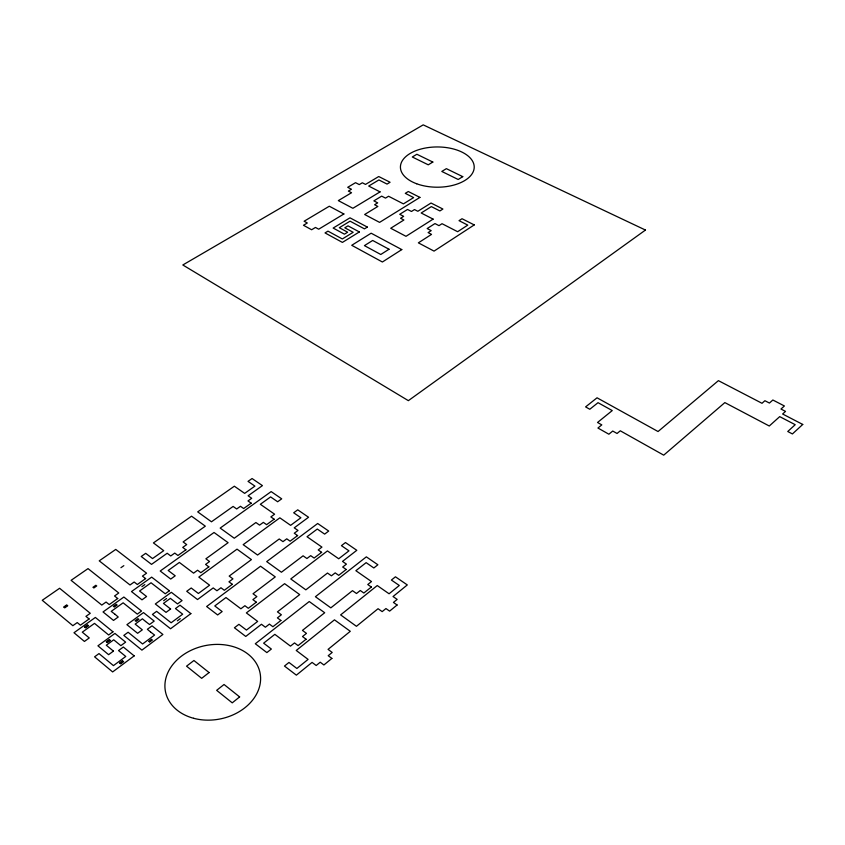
<?xml version="1.0" encoding="UTF-8"?>
<svg xmlns="http://www.w3.org/2000/svg" width="845" height="845" viewBox="0 0 845 845"><rect width="100%" height="100%" fill="white"/><g stroke="black" fill="none" stroke-linecap="round" stroke-linejoin="round"><path stroke-width="1.27" d="M119.451 662.987L122.536 660.684M148.551 641.471L151.572 639.221M120.043 663.473L123.138 661.17M177.344 620.832L180.281 618.646M149.459 642.2L152.47 639.95M120.56 663.906L123.655 661.603M107.273 642.644L110.336 640.394M106.174 641.735L109.248 639.496M135.073 620.769L138.062 618.593M106.755 642.221L109.829 639.982M163.655 600.658L166.571 598.524M135.96 621.487L138.95 619.301M84.426 627.011L87.489 624.814M113.325 606.425L116.314 604.281M84.996 627.486L88.06 625.279M141.918 586.673L144.833 584.582M85.493 627.898L88.567 625.691M114.191 607.122L117.191 604.978M63.65 607.037L66.702 604.893M64.209 607.492L67.262 605.347M92.918 587.349L95.897 585.247M120.93 567.692L123.835 565.654M64.695 607.893L67.748 605.749M93.774 588.025L96.752 585.934M150.547 631.986L154.582 635.06L142.594 643.974L128.113 632.25L123.814 635.408L141.907 650.122L162.884 634.479L152.037 625.849L147.368 629.293L150.547 631.986M145.551 621.476L149.544 624.508L154.202 621.086L143.492 612.604L126.919 624.687L137.619 633.296L142.319 629.842L135.179 624.106L142.404 618.815L145.562 621.455M115.131 614.347L118.226 617.019L113.505 620.42L103.037 611.949L123.866 597.035L141.527 611.041L137.302 614.114L123.127 602.823L111.223 611.379L115.121 614.368M802.75 424.454L792.409 433.939L787.751 431.499L795.208 424.697L779.713 416.627L769.277 426.007L724.852 402.6L663.716 455.159L620.304 430.802L617.061 433.474L612.731 431.045L608.875 434.214L597.933 428.024L601.798 424.887L597.531 422.479L612.245 410.575L598.028 402.685L589.799 409.255L585.596 406.899L597.045 397.805L658.054 431.531L718.408 380.651L762 403.287L764.915 400.72L769.425 403.054L772.858 400.012L784.403 405.97L780.97 409.033L785.533 411.399L782.628 414.008L802.75 424.454M331.884 658.424L323.888 664.973L320.223 662.216L316.199 665.501L312.069 662.395L296.373 675.155L284.48 666.061L288.969 662.448L296.88 668.479L308.087 659.396L296.246 650.47L334.472 619.839L350.284 631.299L328.061 649.382L332.191 652.446L328.209 655.688L331.884 658.424M397.097 604.999L389.608 611.125L385.943 608.548L382.172 611.622L378.053 608.717L356.442 626.303L340.63 614.906L377.25 585.553L389.07 593.771L399.294 585.479L391.404 580.05L395.449 576.808L407.301 584.93L393.041 596.538L397.15 599.401L393.432 602.432L397.097 604.999M306.08 639.221L298.084 645.612L294.504 642.929L290.479 646.129L274.847 634.352L263.64 643.161L271.361 649.044L266.872 652.593L255.306 643.753L309.249 601.534L324.691 612.741L302.447 630.402L306.471 633.38L302.499 636.549L306.08 639.221M371.346 587.032L363.846 593.021L360.266 590.507L356.495 593.507L352.481 590.666L330.839 607.851L315.407 596.718L366.339 556.855L377.884 564.766L373.839 567.967L366.128 562.654L355.882 570.702L371.494 581.561L367.765 584.529L371.346 587.032M239.631 696.914L232.238 702.85L216.647 690.333L224.041 684.492L239.631 696.914M280.899 620.473L272.903 626.726L269.407 624.096L265.383 627.233L261.454 624.265L245.758 636.443L234.424 627.782L238.913 624.328L246.455 630.074L257.662 621.413L246.37 612.91L284.607 583.673L299.69 594.605L277.445 611.864L281.374 614.78L277.403 617.875L280.899 620.473M346.196 569.477L338.697 575.339L335.19 572.878L331.42 575.815L327.49 573.037L305.848 589.831L290.764 578.962L327.427 550.919L338.708 558.767L348.964 550.845L341.433 545.659L345.478 542.553L356.801 550.306L342.5 561.397L346.429 564.133L342.7 567.037L346.196 569.477M209.074 672.557L201.68 678.324L186.555 666.177L193.938 660.505L209.074 672.557M256.31 602.179L248.314 608.284L244.902 605.717L240.878 608.78L225.974 597.552L214.778 605.949L222.14 611.558L217.651 614.949L206.634 606.52L260.545 566.213L275.269 576.903L253.035 593.76L256.869 596.612L252.898 599.633L256.31 602.179M321.618 552.334L314.118 558.059L310.696 555.661L306.925 558.524L303.08 555.82L281.427 572.234L266.693 561.608L317.678 523.499L328.705 531.051L324.649 534.114L317.287 529.044L307.031 536.744L321.934 547.106L318.206 549.947L321.618 552.334M232.301 584.307L224.305 590.275L220.967 587.761L216.954 590.75L213.204 587.93L197.529 599.549L186.724 591.289L191.213 588.004L198.395 593.475L209.592 585.205L198.818 577.103L237.022 549.155L251.419 559.601L229.185 576.089L232.935 578.867L228.963 581.825L232.301 584.307M297.609 535.572L290.099 541.17L286.751 538.825L282.98 541.634L279.23 538.983L257.577 555.038L243.18 544.655L279.843 517.837L290.627 525.337L300.883 517.753L293.69 512.799L297.736 509.831L308.552 517.246L294.24 527.85L298 530.459L294.261 533.237L297.609 535.572M134.175 655.889L112.638 671.933L94.587 656.829L99.002 653.586L113.452 665.628L125.757 656.48L118.553 650.555L123.349 647.016L134.175 655.889M190.864 613.618L170.563 628.754L152.427 614.431L156.631 611.347L171.134 622.765L182.678 614.188L175.454 608.569L180.006 605.21L190.864 613.618M113.431 651.115L108.604 654.664L97.935 645.823L114.941 633.423L125.62 642.137L120.846 645.654L113.716 639.802L106.301 645.231L113.431 651.115M170.616 609.002L166.032 612.371L155.322 603.974L171.334 592.303L182.055 600.573L177.524 603.911L170.363 598.366L163.455 603.414L170.616 609.002M208.842 566.847L200.856 572.678L197.593 570.227L193.579 573.153L179.362 562.443L168.187 570.47L175.211 575.815L170.732 579.057L160.212 571.019L214.038 532.487L228.108 542.691L205.884 558.809L209.549 561.534L205.578 564.418L208.842 566.847M274.129 519.189L266.619 524.671L263.355 522.379L259.573 525.125L255.908 522.527L234.266 538.233L220.186 528.083L271.15 491.6L281.702 498.835L277.646 501.761L270.601 496.913L260.344 504.285L274.593 514.193L270.865 516.908L274.129 519.189M112.976 631.817L108.646 634.975L94.503 623.388L82.292 632.155L89.264 637.943L84.426 641.439L73.99 632.736L95.358 617.441L112.976 631.817M169.37 590.782L165.24 593.781L151.044 582.775L139.573 591.014L146.586 596.507L141.992 599.834L131.493 591.574L151.667 577.135L169.37 590.782M645.464 230.051L408.357 400.657L182.816 264.981L423.218 124.87L645.464 230.051M89.105 618.973L80.402 625.184L77.233 622.575L72.86 625.691L42.25 600.288L59.604 588.278L90.267 613.29L85.936 616.375L89.105 618.973M117.719 598.524L109.237 604.587L106.058 602.041L101.791 605.073L71.096 580.325L88.028 568.611L118.765 592.989L114.55 595.989L117.719 598.524M145.625 578.582L137.344 584.497L134.165 582.015L130.014 584.972L99.235 560.848L115.754 549.419L146.555 573.185L142.446 576.121L145.625 578.582M185.921 549.789L177.946 555.492L174.757 553.095L170.743 555.957L167.173 553.264L151.53 564.365L141.221 556.485L145.689 553.338L152.544 558.566L163.719 550.665L153.431 542.912L191.561 516.189L205.324 526.171L183.122 541.93L186.703 544.592L182.731 547.412L185.921 549.789M251.166 503.166L243.666 508.532L240.466 506.292L236.695 508.975L233.104 506.44L211.472 521.798L197.709 511.88L234.34 486.213L244.659 493.374L254.915 486.118L248.029 481.375L252.074 478.534L262.425 485.621L248.113 495.783L251.704 498.286L247.976 500.937L251.166 503.166M474.235 224.918L434.045 251.113L418.359 242.842L431.531 234.382L428.109 232.607L431.193 230.632L427.169 228.551L434.964 223.576L438.977 225.647L442.03 223.703L457.631 231.71L467.781 225.119L459.025 220.661L462.025 218.728L474.235 224.918M401.787 249.592L382.394 262.003L351.731 245.293L371.145 233.209L401.787 249.592M389.017 249.254L380.778 254.493L364.427 245.631L372.677 240.466L389.017 249.254M433.105 219.119L406.001 236.315L390.717 228.256L403.899 219.996L400.572 218.263L403.656 216.341L399.727 214.303L407.533 209.454L411.462 211.472L414.504 209.571L417.842 211.282L431.034 203.022L442.907 209.042L439.907 210.944L431.362 206.602L421.18 212.993L433.105 219.119M462.754 176.647L458.191 179.489L441.798 171.45L446.371 168.651L462.754 176.647M419.923 197.403L379.585 222.383L364.66 214.503L377.863 206.444L374.61 204.743L377.694 202.863L373.86 200.878L381.676 196.135L385.51 198.11L388.563 196.251L403.424 203.877L413.627 197.593L405.283 193.347L408.293 191.509L419.923 197.403M359.347 231.942L342.405 242.409L325.029 232.924L327.976 231.139L342.341 238.966L353.157 232.301L344.813 227.801L348.003 225.847L359.347 231.942M367.343 227.083L364.459 228.868L350.052 221.168L339.32 227.706L347.644 232.206L344.433 234.171L333.152 228.065L349.978 217.83L367.343 227.083M380.06 191.889L352.893 208.292L338.327 200.614L351.541 192.734L348.362 191.086L351.457 189.248L347.717 187.305L355.544 182.678L359.283 184.601L362.336 182.784L365.515 184.411L378.74 176.531L390.073 182.266L387.052 184.083L378.909 179.943L368.695 186.048L380.06 191.889M343.883 213.986L318.692 229.206L315.47 227.442L311.636 229.755L303.471 225.277L307.305 222.985L304.115 221.242L329.307 206.233L343.883 213.986M432.83 162.05L428.257 164.817L412.297 156.99L416.87 154.265L432.83 162.05M416.669 183.766A36.895 20.132 0 0 0 474.119 168.514A36.895 20.132 0 0 0 421.159 148.984A36.895 20.132 0 0 0 416.669 183.766M193.642 718.292A48.207 37.423 -11.1 0 0 260.302 674.416A48.207 37.423 -11.1 0 0 184.337 654.104A48.207 37.423 -11.1 0 0 193.642 718.292"/></g></svg>
